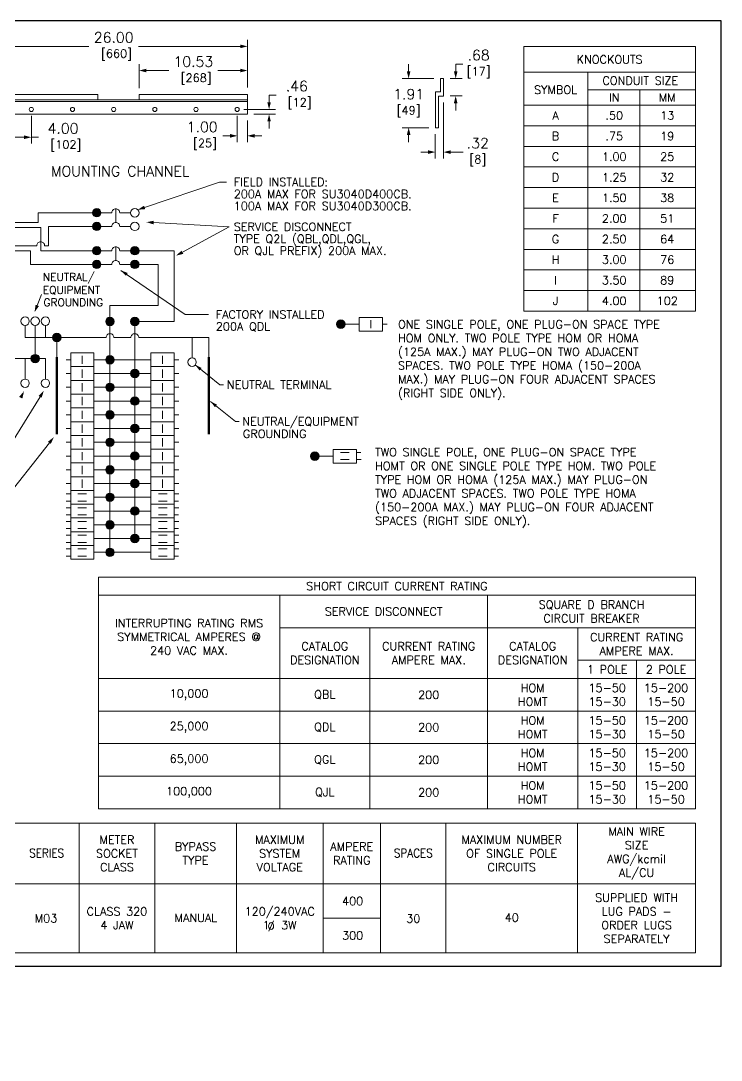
# Model space of a CAD drawing. Header units: inches. Extents: x 0 to 164, y -1 to 101.
# Drawn here: x 95.9 to 164, y 0 to 101 of the extents above; entities that cross this region are included whole.
import ezdxf
from ezdxf.enums import TextEntityAlignment as Align

# ---------------------------------------------------------------- set-up
doc = ezdxf.new("R2010")
doc.units = ezdxf.units.IN
doc.header["$MEASUREMENT"] = 0
for name, color, linetype, lineweight in [('CONTINUOUS1', 7, 'Continuous', 20), ('CONTINUOUS3', 253, 'Continuous', 70), ('DIM', 2, 'Continuous', 20), ('TEXT1', 3, 'Continuous', 20)]:
    doc.layers.add(name, color=color, linetype=linetype, lineweight=lineweight)
doc.layers.add('VIEWPORT', color=9, linetype='Continuous', plot=False)
doc.styles.add('RomanS', font='romans.shx')
doc.dimstyles.new('SchneiderElectric Dual Below', dxfattribs={"dimscale": 10, "dimtxt": 0.1, "dimasz": 0.07, "dimexe": 0.0625, "dimexo": 0.0625, "dimgap": 0.04, "dimtad": 0, "dimtih": 1, "dimtoh": 1, "dimrnd": 0.001, "dimzin": 4, "dimdsep": 46, "dimtxsty": 'RomanS', "dimblk": 'SEArrow', "dimcen": 0.09, "dimclrd": 256, "dimclre": 256, "dimclrt": 256, "dimadec": 0, "dimazin": 1, "dimtfac": 1, "dimtofl": 0, "dimtmove": 0, "dimatfit": 3, "dimldrblk": 'SEArrow', "dimfxl": 1, "dimtolj": 1, "dimtzin": 0, "dimlwd": -1, "dimlwe": -1, "dimarcsym": 0})

# ---------------------------------------------------------------- blocks, each defined once
blk = doc.blocks.new('SEArrow')
at = {"linetype": 'ByBlock', "lineweight": -2}
blk.add_lwpolyline([(0, 0, 0, 0.5, 0), (-1, 0, 0.5, 0.5, 0)], format="xyseb", dxfattribs=at)
blk = doc.blocks.new('*D4')
at = {"layer": 'Defpoints', "color": 0, "transparency": 16777216}
for p in [(117.97, 98.47), (91.97, 93.79), (117.97, 93.85)]:
    blk.add_point(p, dxfattribs=at)
at = {"layer": 'DIM', "transparency": 16777216}
for p, q in [((91.97, 94.42), (91.97, 99.09)), ((117.97, 94.48), (117.97, 99.09)), ((92.67, 98.47), (102.57, 98.47)), ((117.27, 98.47), (107.37, 98.47))]:
    blk.add_line(p, q, dxfattribs=at)
at = {"layer": 'DIM', "transparency": 16777216, "xscale": 0.7000000000000001, "yscale": 0.7000000000000001, "zscale": 0.7000000000000001, "rotation": 180}
blk.add_blockref('SEArrow', (91.97, 98.47), dxfattribs=at)
at = {"layer": 'DIM', "transparency": 16777216, "xscale": 0.7000000000000001, "yscale": 0.7000000000000001, "zscale": 0.7000000000000001}
blk.add_blockref('SEArrow', (117.97, 98.47), dxfattribs=at)
at = {"layer": 'DIM', "transparency": 16777216, "insert": (104.97, 98.47), "char_height": 1, "attachment_point": 5, "style": 'RomanS'}
blk.add_mtext('\\A1;26.00\\P{\\H0.8x; [660]', dxfattribs=at)
blk = doc.blocks.new('*D5')
at = {"layer": 'Defpoints', "color": 0, "transparency": 16777216}
for p in [(117.97, 96.12), (107.44, 93.79), (117.97, 93.85)]:
    blk.add_point(p, dxfattribs=at)
at = {"layer": 'DIM', "transparency": 16777216}
for p, q in [((107.44, 94.42), (107.44, 96.74)), ((108.14, 96.12), (110.32, 96.12)), ((117.27, 96.12), (115.09, 96.12)), ((117.97, 94.48), (117.97, 96.74))]:
    blk.add_line(p, q, dxfattribs=at)
at = {"layer": 'DIM', "transparency": 16777216, "xscale": 0.7000000000000001, "yscale": 0.7000000000000001, "zscale": 0.7000000000000001, "rotation": 180}
blk.add_blockref('SEArrow', (107.44, 96.12), dxfattribs=at)
at = {"layer": 'DIM', "transparency": 16777216, "xscale": 0.7000000000000001, "yscale": 0.7000000000000001, "zscale": 0.7000000000000001}
blk.add_blockref('SEArrow', (117.97, 96.12), dxfattribs=at)
at = {"layer": 'DIM', "transparency": 16777216, "insert": (112.71, 96.12), "char_height": 1, "attachment_point": 5, "style": 'RomanS'}
blk.add_mtext('\\A1;10.53\\P{\\H0.8x; [268]', dxfattribs=at)
blk = doc.blocks.new('*D6')
at = {"layer": 'Defpoints', "color": 0, "transparency": 16777216}
for p in [(116.97, 92.34), (117.97, 91.88), (117.97, 89.78)]:
    blk.add_point(p, dxfattribs=at)
at = {"layer": 'DIM', "transparency": 16777216}
for p, q in [((116.97, 91.72), (116.97, 89.16)), ((117.97, 91.26), (117.97, 89.16)), ((116.27, 89.78), (115.57, 89.78)), ((118.67, 89.78), (119.37, 89.78))]:
    blk.add_line(p, q, dxfattribs=at)
at = {"layer": 'DIM', "transparency": 16777216, "xscale": 0.7000000000000001, "yscale": 0.7000000000000001, "zscale": 0.7000000000000001}
blk.add_blockref('SEArrow', (116.97, 89.78), dxfattribs=at)
at = {"layer": 'DIM', "transparency": 16777216, "xscale": 0.7000000000000001, "yscale": 0.7000000000000001, "zscale": 0.7000000000000001, "rotation": 180}
blk.add_blockref('SEArrow', (117.97, 89.78), dxfattribs=at)
at = {"layer": 'DIM', "transparency": 16777216, "insert": (113.57, 89.78), "char_height": 1, "attachment_point": 5, "style": 'RomanS'}
blk.add_mtext('\\A1;1.00\\P{\\H0.8x; [25]', dxfattribs=at)
blk = doc.blocks.new('*D7')
at = {"layer": 'Defpoints', "color": 0, "transparency": 16777216}
for p in [(92.97, 92.34), (96.97, 92.34), (96.97, 89.64)]:
    blk.add_point(p, dxfattribs=at)
at = {"layer": 'DIM', "transparency": 16777216}
for p, q in [((92.97, 91.72), (92.97, 89.02)), ((96.97, 91.72), (96.97, 89.02)), ((93.67, 89.64), (96.27, 89.64)), ((96.97, 89.64), (97.67, 89.64))]:
    blk.add_line(p, q, dxfattribs=at)
at = {"layer": 'DIM', "transparency": 16777216, "xscale": 0.7000000000000001, "yscale": 0.7000000000000001, "zscale": 0.7000000000000001, "rotation": 180}
blk.add_blockref('SEArrow', (92.97, 89.64), dxfattribs=at)
at = {"layer": 'DIM', "transparency": 16777216, "xscale": 0.7000000000000001, "yscale": 0.7000000000000001, "zscale": 0.7000000000000001}
blk.add_blockref('SEArrow', (96.97, 89.64), dxfattribs=at)
at = {"layer": 'DIM', "transparency": 16777216, "insert": (100.05, 89.64), "char_height": 1, "attachment_point": 5, "style": 'RomanS'}
blk.add_mtext('\\A1;4.00\\P{\\H0.8x; [102]', dxfattribs=at)
blk = doc.blocks.new('*D8')
at = {"layer": 'Defpoints', "color": 0, "transparency": 16777216}
for p in [(116.97, 92.34), (117.97, 91.88), (120.07, 92.34)]:
    blk.add_point(p, dxfattribs=at)
at = {"layer": 'DIM', "transparency": 16777216}
for p, q in [((120.07, 93.04), (120.07, 93.74)), ((120.07, 93.74), (120.77, 93.74)), ((117.6, 92.34), (120.69, 92.34)), ((118.6, 91.88), (120.69, 91.88)), ((120.07, 91.18), (120.07, 90.48))]:
    blk.add_line(p, q, dxfattribs=at)
at = {"layer": 'DIM', "transparency": 16777216, "xscale": 0.7000000000000001, "yscale": 0.7000000000000001, "zscale": 0.7000000000000001}
for p, rotation in [((120.07, 92.34), 270), ((120.07, 91.88), 90)]:
    blk.add_blockref('SEArrow', p, dxfattribs=dict(at, rotation=rotation))
at = {"layer": 'DIM', "transparency": 16777216, "insert": (122.77, 93.74), "char_height": 1, "attachment_point": 5, "style": 'RomanS'}
blk.add_mtext('\\A1;.46\\P{\\H0.8x; [12]', dxfattribs=at)
blk = doc.blocks.new('*D9')
at = {"layer": 'Defpoints', "color": 0, "transparency": 16777216}
for p in [(136.71, 95.35), (133.63, 90.57), (136.22, 90.57)]:
    blk.add_point(p, dxfattribs=at)
at = {"layer": 'DIM', "transparency": 16777216}
for p, q in [((133.63, 96.05), (133.63, 96.75)), ((136.09, 95.35), (133.01, 95.35)), ((135.6, 90.57), (133.01, 90.57)), ((133.63, 89.87), (133.63, 89.17))]:
    blk.add_line(p, q, dxfattribs=at)
at = {"layer": 'DIM', "transparency": 16777216, "xscale": 0.7000000000000001, "yscale": 0.7000000000000001, "zscale": 0.7000000000000001}
for p, rotation in [((133.63, 95.35), 270), ((133.63, 90.57), 90)]:
    blk.add_blockref('SEArrow', p, dxfattribs=dict(at, rotation=rotation))
at = {"layer": 'DIM', "transparency": 16777216, "insert": (133.63, 92.96), "char_height": 1, "attachment_point": 5, "style": 'RomanS'}
blk.add_mtext('\\A1;1.91\\P{\\H0.8x;[49]}', dxfattribs=at)
blk = doc.blocks.new('*D10')
at = {"layer": 'Defpoints', "color": 0, "transparency": 16777216}
for p in [(137.02, 93.65), (136.22, 90.57), (136.22, 88.2)]:
    blk.add_point(p, dxfattribs=at)
at = {"layer": 'DIM', "transparency": 16777216}
for p, q in [((137.02, 93.02), (137.02, 87.58)), ((136.22, 89.95), (136.22, 87.58)), ((135.52, 88.2), (134.82, 88.2)), ((137.72, 88.2), (138.92, 88.2))]:
    blk.add_line(p, q, dxfattribs=at)
at = {"layer": 'DIM', "transparency": 16777216, "xscale": 0.7000000000000001, "yscale": 0.7000000000000001, "zscale": 0.7000000000000001}
blk.add_blockref('SEArrow', (136.22, 88.2), dxfattribs=at)
at = {"layer": 'DIM', "transparency": 16777216, "xscale": 0.7000000000000001, "yscale": 0.7000000000000001, "zscale": 0.7000000000000001, "rotation": 180}
blk.add_blockref('SEArrow', (137.02, 88.2), dxfattribs=at)
at = {"layer": 'DIM', "transparency": 16777216, "insert": (140.35, 88.2), "char_height": 1, "attachment_point": 5, "style": 'RomanS'}
blk.add_mtext('\\A1;.32\\P{\\H0.8x;[8]}', dxfattribs=at)
blk = doc.blocks.new('*D35')
at = {"layer": 'Defpoints', "color": 0, "transparency": 16777216}
for p in [(137.02, 95.35), (138.2, 95.35), (137.02, 93.65)]:
    blk.add_point(p, dxfattribs=at)
at = {"layer": 'DIM', "transparency": 16777216}
for p, q in [((138.2, 96.05), (138.2, 96.75)), ((138.2, 96.75), (138.9, 96.75)), ((137.65, 95.35), (138.83, 95.35)), ((137.65, 93.65), (138.83, 93.65)), ((138.2, 92.95), (138.2, 92.25))]:
    blk.add_line(p, q, dxfattribs=at)
at = {"layer": 'DIM', "transparency": 16777216, "xscale": 0.7000000000000001, "yscale": 0.7000000000000001, "zscale": 0.7000000000000001}
for p, rotation in [((138.2, 95.35), 270), ((138.2, 93.65), 90)]:
    blk.add_blockref('SEArrow', p, dxfattribs=dict(at, rotation=rotation))
at = {"layer": 'DIM', "transparency": 16777216, "insert": (140.43, 96.75), "char_height": 1, "attachment_point": 5, "style": 'RomanS'}
blk.add_mtext('\\A1;.68\\P{\\H0.8x;[17]}', dxfattribs=at)
blk = doc.blocks.new('M_PFN_101')
at = {"color": 0, "linetype": 'ByBlock'}
blk.add_solid([(0.069, 0.016), (0.069, -0.016), (0, 0)], dxfattribs=at)

msp = doc.modelspace()

# ---------------------------------------------------------------- hatches: boundary and pattern name
at = {"layer": 'CONTINUOUS1'}
h = msp.add_hatch(color=256, dxfattribs=at)
edge = h.paths.add_edge_path()
edge.add_arc((103.325, 82.313), 0.413, 0, 360)
h = msp.add_hatch(color=256, dxfattribs=at)
edge = h.paths.add_edge_path()
edge.add_arc((103.325, 80.984), 0.413, 0, 360)
h = msp.add_hatch(color=256, dxfattribs=at)
edge = h.paths.add_edge_path()
edge.add_arc((103.325, 78.624), 0.413, 0, 360)
h = msp.add_hatch(color=256, dxfattribs=at)
edge = h.paths.add_edge_path()
edge.add_arc((107.024, 78.624), 0.413, 0, 360)
h = msp.add_hatch(color=256, dxfattribs=at)
edge = h.paths.add_edge_path()
edge.add_arc((103.325, 77.299), 0.413, 0, 360)
h = msp.add_hatch(color=256, dxfattribs=at)
edge = h.paths.add_edge_path()
edge.add_arc((107.024, 77.299), 0.413, 0, 360)
h = msp.add_hatch(color=256, dxfattribs=at)
edge = h.paths.add_edge_path()
edge.add_arc((104.61, 71.749), 0.413, 0, 360)
h = msp.add_hatch(color=256, dxfattribs=at)
edge = h.paths.add_edge_path()
edge.add_arc((107.024, 71.749), 0.413, 0, 360)
for points in [[(126.629, 71.482, 1), (127.455, 71.482, 1)], [(124.92, 58.66, 1), (124.095, 58.66, 1)]]:
    msp.add_hatch(color=256, dxfattribs=at).paths.add_polyline_path(points)
h = msp.add_hatch(color=256, dxfattribs=at)
edge = h.paths.add_edge_path()
edge.add_arc((99.446, 70.186), 0.413, 0, 360)
h = msp.add_hatch(color=256, dxfattribs=at)
edge = h.paths.add_edge_path()
edge.add_arc((97.346, 68.143), 0.413, 0, 360)
h = msp.add_hatch(color=256, dxfattribs=at)
edge = h.paths.add_edge_path()
edge.add_arc((104.61, 68.029), 0.413, 0, 360)
h = msp.add_hatch(color=256, dxfattribs=at)
edge = h.paths.add_edge_path()
edge.add_arc((107.024, 66.693), 0.413, 0, 360)
h = msp.add_hatch(color=256, dxfattribs=at)
edge = h.paths.add_edge_path()
edge.add_arc((104.61, 65.357), 0.413, 0, 360)
h = msp.add_hatch(color=256, dxfattribs=at)
edge = h.paths.add_edge_path()
edge.add_arc((107.024, 64.021), 0.413, 0, 360)
h = msp.add_hatch(color=256, dxfattribs=at)
edge = h.paths.add_edge_path()
edge.add_arc((104.61, 62.686), 0.413, 0, 360)
h = msp.add_hatch(color=256, dxfattribs=at)
edge = h.paths.add_edge_path()
edge.add_arc((107.024, 61.35), 0.413, 0, 360)
h = msp.add_hatch(color=256, dxfattribs=at)
edge = h.paths.add_edge_path()
edge.add_arc((104.61, 60.014), 0.413, 0, 360)
h = msp.add_hatch(color=256, dxfattribs=at)
edge = h.paths.add_edge_path()
edge.add_arc((107.024, 58.678), 0.413, 0, 360)
h = msp.add_hatch(color=256, dxfattribs=at)
edge = h.paths.add_edge_path()
edge.add_arc((104.61, 57.343), 0.413, 0, 360)
h = msp.add_hatch(color=256, dxfattribs=at)
edge = h.paths.add_edge_path()
edge.add_arc((107.024, 56.007), 0.413, 0, 360)
h = msp.add_hatch(color=256, dxfattribs=at)
edge = h.paths.add_edge_path()
edge.add_arc((104.61, 54.671), 0.413, 0, 360)
h = msp.add_hatch(color=256, dxfattribs=at)
edge = h.paths.add_edge_path()
edge.add_arc((107.024, 53.335), 0.413, 0, 360)
h = msp.add_hatch(color=256, dxfattribs=at)
edge = h.paths.add_edge_path()
edge.add_arc((104.61, 51.999), 0.413, 0, 360)
h = msp.add_hatch(color=256, dxfattribs=at)
edge = h.paths.add_edge_path()
edge.add_arc((107.024, 50.664), 0.413, 0, 360)
h = msp.add_hatch(color=256, dxfattribs=at)
edge = h.paths.add_edge_path()
edge.add_arc((104.61, 49.328), 0.413, 0, 360)

# ---------------------------------------------------------------- linework, layer by layer
for p, q in [((105.175, 82.69), (105.175, 81.365)), ((105.175, 79.005), (105.175, 77.68)), ((129.962, 71.89), (129.962, 71.086)), ((97.346, 68.556), (97.346, 71.363)), ((98.335, 70.186), (98.335, 71.363)), ((127.042, 71.482), (128.834, 71.482)), ((131.091, 71.482), (131.542, 71.482)), ((99.446, 68.283), (99.446, 70.186)), ((112.582, 68.203), (112.582, 70.186)), ((96.357, 66.16), (96.357, 68.143)), ((100.791, 68.029), (100.339, 68.029)), ((101.919, 67.621), (101.919, 68.425)), ((108.587, 68.029), (103.047, 68.029)), ((109.715, 67.621), (109.715, 68.425)), ((110.843, 68.029), (111.295, 68.029)), ((100.791, 66.693), (100.339, 66.693)), ((101.919, 66.285), (101.919, 67.089)), ((108.587, 66.693), (103.047, 66.693)), ((109.715, 66.285), (109.715, 67.089)), ((110.843, 66.693), (111.295, 66.693)), ((101.919, 64.949), (101.919, 65.753)), ((109.715, 64.949), (109.715, 65.753)), ((100.791, 65.357), (100.339, 65.357)), ((108.587, 65.357), (103.047, 65.357)), ((110.843, 65.357), (111.295, 65.357)), ((100.791, 64.021), (100.339, 64.021)), ((101.919, 63.614), (101.919, 64.417)), ((108.587, 64.021), (103.047, 64.021)), ((109.715, 63.614), (109.715, 64.417)), ((110.843, 64.021), (111.295, 64.021)), ((100.791, 62.686), (100.339, 62.686)), ((101.919, 62.279), (101.919, 63.083)), ((108.587, 62.686), (103.047, 62.686)), ((109.715, 62.279), (109.715, 63.083)), ((110.843, 62.686), (111.295, 62.686)), ((101.919, 60.942), (101.919, 61.746)), ((109.715, 60.942), (109.715, 61.746)), ((100.791, 61.35), (100.339, 61.35)), ((108.587, 61.35), (103.047, 61.35)), ((110.843, 61.35), (111.295, 61.35)), ((100.791, 60.014), (100.339, 60.014)), ((101.919, 59.605), (101.919, 60.409)), ((108.587, 60.014), (103.047, 60.014)), ((109.715, 59.605), (109.715, 60.409)), ((110.843, 60.014), (111.295, 60.014)), ((100.791, 58.678), (100.339, 58.678)), ((101.919, 58.268), (101.919, 59.072)), ((108.587, 58.678), (103.047, 58.678)), ((109.715, 58.268), (109.715, 59.072)), ((110.843, 58.678), (111.295, 58.678)), ((124.508, 58.66), (126.3, 58.66)), ((127.005, 59.033), (127.851, 59.033)), ((128.556, 59.033), (128.995, 59.033)), ((101.919, 56.933), (101.919, 57.737)), ((109.715, 56.933), (109.715, 57.737)), ((127.018, 58.33), (127.864, 58.33)), ((128.556, 58.33), (129.008, 58.33)), ((100.791, 57.343), (100.339, 57.343)), ((108.587, 57.343), (103.047, 57.343)), ((110.843, 57.343), (111.295, 57.343)), ((100.791, 56.007), (100.339, 56.007)), ((101.919, 55.599), (101.919, 56.403)), ((108.587, 56.007), (103.047, 56.007)), ((109.715, 55.599), (109.715, 56.403)), ((110.843, 56.007), (111.295, 56.007)), ((100.791, 55.001), (100.339, 55.001)), ((102.329, 55.001), (101.483, 55.001)), ((108.587, 54.671), (103.047, 54.671)), ((109.324, 55.001), (110.17, 55.001)), ((110.843, 55.001), (111.295, 55.001)), ((100.791, 53.665), (100.339, 53.665)), ((100.791, 54.298), (100.352, 54.298)), ((102.329, 53.665), (101.483, 53.665)), ((102.342, 54.298), (101.496, 54.298)), ((109.311, 54.298), (110.157, 54.298)), ((109.324, 53.665), (110.17, 53.665)), ((110.843, 54.298), (111.282, 54.298)), ((110.843, 53.665), (111.295, 53.665)), ((100.791, 52.962), (100.352, 52.962)), ((102.342, 52.962), (101.496, 52.962)), ((108.587, 53.335), (103.047, 53.335)), ((109.311, 52.962), (110.157, 52.962)), ((110.843, 52.962), (111.282, 52.962)), ((100.791, 52.329), (100.339, 52.329)), ((100.791, 51.627), (100.352, 51.627)), ((102.329, 52.329), (101.483, 52.329)), ((102.342, 51.627), (101.496, 51.627)), ((108.587, 51.999), (103.047, 51.999)), ((109.311, 51.627), (110.157, 51.627)), ((109.324, 52.329), (110.17, 52.329)), ((110.843, 52.329), (111.295, 52.329)), ((110.843, 51.627), (111.282, 51.627)), ((100.791, 50.993), (100.339, 50.993)), ((102.329, 50.993), (101.483, 50.993)), ((108.587, 50.664), (103.047, 50.664)), ((109.324, 50.993), (110.17, 50.993)), ((110.843, 50.993), (111.295, 50.993)), ((100.791, 49.657), (100.339, 49.657)), ((100.791, 50.291), (100.352, 50.291)), ((102.329, 49.657), (101.483, 49.657)), ((102.342, 50.291), (101.496, 50.291)), ((109.311, 50.291), (110.157, 50.291)), ((109.324, 49.657), (110.17, 49.657)), ((110.843, 50.291), (111.282, 50.291)), ((110.843, 49.657), (111.295, 49.657)), ((100.791, 48.955), (100.352, 48.955)), ((102.342, 48.955), (101.496, 48.955)), ((108.587, 49.328), (103.047, 49.328)), ((109.311, 48.955), (110.157, 48.955)), ((110.843, 48.955), (111.282, 48.955))]:
    msp.add_line(p, q, dxfattribs=at)
for points in [[(144.812, 98.454), (161.5, 98.454), (161.5, 95.954), (144.812, 95.954)], [(144.812, 95.954), (151.052, 95.954), (151.052, 92.754), (144.812, 92.754)], [(151.052, 95.954), (161.5, 95.954), (161.5, 94.254), (151.052, 94.254)], [(151.052, 94.254), (156.088, 94.254), (156.088, 92.754), (151.052, 92.754)], [(156.088, 94.254), (161.5, 94.254), (161.5, 92.754), (156.088, 92.754)], [(103.44, 93.271), (91.97, 93.271), (91.97, 93.791), (103.44, 93.791)], [(117.97, 93.111), (91.97, 93.111), (91.97, 93.271), (117.97, 93.271)], [(91.97, 93.111), (117.97, 93.111), (117.97, 91.881), (91.97, 91.881)], [(117.97, 93.791), (107.44, 93.791), (107.44, 93.271), (117.97, 93.271)], [(144.812, 92.754), (151.052, 92.754), (151.052, 90.754), (144.812, 90.754)], [(151.052, 92.754), (156.088, 92.754), (156.088, 90.754), (151.052, 90.754)], [(156.088, 92.754), (161.5, 92.754), (161.5, 90.754), (156.088, 90.754)], [(144.812, 90.754), (151.052, 90.754), (151.052, 88.754), (144.812, 88.754)], [(151.052, 90.754), (156.088, 90.754), (156.088, 88.754), (151.052, 88.754)], [(156.088, 90.754), (161.5, 90.754), (161.5, 88.754), (156.088, 88.754)], [(144.812, 88.754), (151.052, 88.754), (151.052, 86.754), (144.812, 86.754)], [(151.052, 88.754), (156.088, 88.754), (156.088, 86.754), (151.052, 86.754)], [(156.088, 88.754), (161.5, 88.754), (161.5, 86.754), (156.088, 86.754)], [(144.812, 86.754), (151.052, 86.754), (151.052, 84.754), (144.812, 84.754)], [(151.052, 86.754), (156.088, 86.754), (156.088, 84.754), (151.052, 84.754)], [(156.088, 86.754), (161.5, 86.754), (161.5, 84.754), (156.088, 84.754)], [(144.812, 84.754), (151.052, 84.754), (151.052, 82.754), (144.812, 82.754)], [(151.052, 84.754), (156.088, 84.754), (156.088, 82.754), (151.052, 82.754)], [(156.088, 84.754), (161.5, 84.754), (161.5, 82.754), (156.088, 82.754)], [(144.812, 82.754), (151.052, 82.754), (151.052, 80.754), (144.812, 80.754)], [(151.052, 82.754), (156.088, 82.754), (156.088, 80.754), (151.052, 80.754)], [(156.088, 82.754), (161.5, 82.754), (161.5, 80.754), (156.088, 80.754)], [(144.812, 80.754), (151.052, 80.754), (151.052, 78.754), (144.812, 78.754)], [(151.052, 80.754), (156.088, 80.754), (156.088, 78.754), (151.052, 78.754)], [(156.088, 80.754), (161.5, 80.754), (161.5, 78.754), (156.088, 78.754)], [(144.812, 78.754), (151.052, 78.754), (151.052, 76.754), (144.812, 76.754)], [(151.052, 78.754), (156.088, 78.754), (156.088, 76.754), (151.052, 76.754)], [(156.088, 78.754), (161.5, 78.754), (161.5, 76.754), (156.088, 76.754)], [(144.812, 76.754), (151.052, 76.754), (151.052, 74.754), (144.812, 74.754)], [(151.052, 76.754), (156.088, 76.754), (156.088, 74.754), (151.052, 74.754)], [(156.088, 76.754), (161.5, 76.754), (161.5, 74.754), (156.088, 74.754)], [(144.812, 74.754), (151.052, 74.754), (151.052, 72.754), (144.812, 72.754)], [(151.052, 74.754), (156.088, 74.754), (156.088, 72.754), (151.052, 72.754)], [(156.088, 74.754), (161.5, 74.754), (161.5, 72.754), (156.088, 72.754)], [(103.484, 46.93), (161.5, 46.93), (161.5, 45.162), (103.484, 45.162)], [(103.484, 37.073), (121.102, 37.073), (121.102, 45.162), (103.484, 45.162)], [(121.102, 42.001), (141.301, 42.001), (141.301, 45.162), (121.102, 45.162)], [(141.301, 42.001), (161.5, 42.001), (161.5, 45.162), (141.301, 45.162)], [(121.102, 42.001), (129.862, 42.001), (129.862, 37.073), (121.102, 37.073)], [(129.862, 42.001), (141.301, 42.001), (141.301, 37.073), (129.862, 37.073)], [(141.301, 42.001), (150.061, 42.001), (150.061, 37.073), (141.301, 37.073)], [(161.5, 38.84), (150.061, 38.84), (150.061, 42.001), (161.5, 42.001)], [(155.78, 38.84), (150.061, 38.84), (150.061, 37.073), (155.78, 37.073)], [(161.5, 38.84), (155.78, 38.84), (155.78, 37.073), (161.5, 37.073)], [(103.484, 37.073), (121.102, 37.073), (121.102, 33.912), (103.484, 33.912)], [(121.102, 37.073), (129.862, 37.073), (129.862, 33.912), (121.102, 33.912)], [(129.862, 37.073), (141.301, 37.073), (141.301, 33.912), (129.862, 33.912)], [(141.301, 37.073), (150.061, 37.073), (150.061, 33.912), (141.301, 33.912)], [(155.78, 33.912), (150.061, 33.912), (150.061, 37.073), (155.78, 37.073)], [(161.5, 33.912), (155.78, 33.912), (155.78, 37.073), (161.5, 37.073)], [(103.484, 33.912), (121.102, 33.912), (121.102, 30.751), (103.484, 30.751)], [(121.102, 33.912), (129.862, 33.912), (129.862, 30.751), (121.102, 30.751)], [(129.862, 33.912), (141.301, 33.912), (141.301, 30.751), (129.862, 30.751)], [(141.301, 33.912), (150.061, 33.912), (150.061, 30.751), (141.301, 30.751)], [(155.78, 30.751), (150.061, 30.751), (150.061, 33.912), (155.78, 33.912)], [(161.5, 30.751), (155.78, 30.751), (155.78, 33.912), (161.5, 33.912)], [(103.484, 30.751), (121.102, 30.751), (121.102, 27.59), (103.484, 27.59)], [(121.102, 30.751), (129.862, 30.751), (129.862, 27.59), (121.102, 27.59)], [(129.862, 30.751), (141.301, 30.751), (141.301, 27.59), (129.862, 27.59)], [(141.301, 30.751), (150.061, 30.751), (150.061, 27.59), (141.301, 27.59)], [(155.78, 27.59), (150.061, 27.59), (150.061, 30.751), (155.78, 30.751)], [(161.5, 27.59), (155.78, 27.59), (155.78, 30.751), (161.5, 30.751)], [(103.484, 27.59), (121.102, 27.59), (121.102, 24.429), (103.484, 24.429)], [(121.102, 27.59), (129.862, 27.59), (129.862, 24.429), (121.102, 24.429)], [(129.862, 27.59), (141.301, 27.59), (141.301, 24.429), (129.862, 24.429)], [(141.301, 27.59), (150.061, 27.59), (150.061, 24.429), (141.301, 24.429)], [(155.78, 24.429), (150.061, 24.429), (150.061, 27.59), (155.78, 27.59)], [(161.5, 24.429), (155.78, 24.429), (155.78, 27.59), (161.5, 27.59)], [(95.273, 23.039), (101.615, 23.039), (101.615, 17.128), (95.273, 17.128)], [(101.615, 23.039), (108.958, 23.039), (108.958, 17.128), (101.615, 17.128)], [(108.958, 23.039), (116.895, 23.039), (116.895, 17.128), (108.958, 17.128)], [(116.895, 23.039), (125.311, 23.039), (125.311, 17.128), (116.895, 17.128)], [(125.311, 23.039), (130.895, 23.039), (130.895, 17.128), (125.311, 17.128)], [(130.895, 23.039), (137.238, 23.039), (137.238, 17.128), (130.895, 17.128)], [(137.238, 23.039), (150.051, 23.039), (150.051, 17.128), (137.238, 17.128)], [(150.051, 23.039), (161.5, 23.039), (161.5, 17.128), (150.051, 17.128)], [(95.273, 17.128), (101.615, 17.128), (101.615, 10.443), (95.273, 10.443)], [(101.615, 17.128), (108.958, 17.128), (108.958, 10.443), (101.615, 10.443)], [(108.958, 17.128), (116.895, 17.128), (116.895, 10.443), (108.958, 10.443)], [(116.895, 17.128), (125.311, 17.128), (125.311, 10.443), (116.895, 10.443)], [(125.311, 17.128), (130.895, 17.128), (130.895, 13.782), (125.311, 13.782)], [(130.895, 17.128), (137.238, 17.128), (137.238, 10.443), (130.895, 10.443)], [(137.238, 17.128), (150.051, 17.128), (150.051, 10.443), (137.238, 10.443)], [(150.051, 17.128), (161.5, 17.128), (161.5, 10.443), (150.051, 10.443)], [(125.311, 13.782), (130.895, 13.782), (130.895, 10.443), (125.311, 10.443)]]:
    msp.add_lwpolyline(points, close=True, dxfattribs=at)
msp.add_lwpolyline([(137.023, 95.346), (136.711, 95.346), (136.711, 94.046), (136.223, 94.046), (136.223, 90.57), (136.536, 90.57), (136.536, 93.645), (137.023, 93.645), (137.023, 95.346)], dxfattribs=at)
for points in [[(106.612, 82.309), (105.556, 82.309, 0.4142136), (105.175, 82.69, 0.4142136), (104.793, 82.309), (97.648, 82.309), (97.648, 81.371), (94.201, 81.371, 0.4142136), (93.819, 81.753, 0.4142136), (93.438, 81.371), (93.113, 81.371)], [(106.612, 80.984), (105.556, 80.984, 0.4142136), (105.175, 81.365, 0.4142136), (104.793, 80.984), (98.651, 80.984), (98.651, 79.105), (98.264, 79.105, 0.4142136), (97.882, 79.487, 0.4142136), (97.501, 79.105), (94.201, 79.105, 0.4142136), (93.819, 79.487, 0.4142136), (93.438, 79.105), (85.467, 79.105)], [(93.113, 80.876), (93.438, 80.876, -0.4142136), (93.819, 81.258, -0.4142136), (94.201, 80.876), (97.882, 80.876), (97.882, 78.624), (104.793, 78.624, -0.4142136), (105.175, 79.005, -0.4142136), (105.556, 78.624), (110.843, 78.624), (110.843, 71.749), (107.024, 71.749), (107.024, 50.664)], [(104.61, 49.328), (104.61, 73.311), (109.281, 73.311), (109.281, 77.299), (105.556, 77.299, 0.4142136), (105.175, 77.68, 0.4142136), (104.793, 77.299), (96.879, 77.299), (96.879, 78.61), (94.201, 78.61, 0.4142136), (93.819, 78.992, 0.4142136), (93.438, 78.61), (85.467, 78.61)]]:
    msp.add_lwpolyline(points, format="xyb", dxfattribs=at)
at = {"layer": 'CONTINUOUS1', "flags": 128}
for points in [[(131.091, 72.15), (131.091, 70.814), (128.834, 70.814), (128.834, 72.15)], [(100.791, 67.361), (100.791, 68.697), (103.047, 68.697), (103.047, 67.361)], [(110.843, 67.361), (110.843, 68.697), (108.587, 68.697), (108.587, 67.361)], [(100.791, 66.025), (100.791, 67.361), (103.047, 67.361), (103.047, 66.025)], [(110.843, 66.025), (110.843, 67.361), (108.587, 67.361), (108.587, 66.025)], [(100.791, 64.689), (100.791, 66.025), (103.047, 66.025), (103.047, 64.689)], [(110.843, 64.689), (110.843, 66.025), (108.587, 66.025), (108.587, 64.689)], [(100.791, 63.354), (100.791, 64.689), (103.047, 64.689), (103.047, 63.354)], [(110.843, 63.354), (110.843, 64.689), (108.587, 64.689), (108.587, 63.354)], [(100.791, 62.018), (100.791, 63.354), (103.047, 63.354), (103.047, 62.018)], [(110.843, 62.018), (110.843, 63.354), (108.587, 63.354), (108.587, 62.018)], [(100.791, 60.682), (100.791, 62.018), (103.047, 62.018), (103.047, 60.682)], [(110.843, 60.682), (110.843, 62.018), (108.587, 62.018), (108.587, 60.682)], [(100.791, 59.346), (100.791, 60.682), (103.047, 60.682), (103.047, 59.346)], [(110.843, 59.346), (110.843, 60.682), (108.587, 60.682), (108.587, 59.346)], [(100.791, 58.01), (100.791, 59.346), (103.047, 59.346), (103.047, 58.01)], [(110.843, 58.01), (110.843, 59.346), (108.587, 59.346), (108.587, 58.01)], [(128.556, 59.328), (128.556, 57.992), (126.3, 57.992), (126.3, 59.328)], [(100.791, 56.675), (100.791, 58.01), (103.047, 58.01), (103.047, 56.675)], [(110.843, 56.675), (110.843, 58.01), (108.587, 58.01), (108.587, 56.675)], [(100.791, 55.339), (100.791, 56.675), (103.047, 56.675), (103.047, 55.339)], [(110.843, 55.339), (110.843, 56.675), (108.587, 56.675), (108.587, 55.339)], [(100.791, 54.003), (100.791, 55.339), (103.047, 55.339), (103.047, 54.003)], [(110.843, 54.003), (110.843, 55.339), (108.587, 55.339), (108.587, 54.003)], [(100.791, 52.667), (100.791, 54.003), (103.047, 54.003), (103.047, 52.667)], [(110.843, 52.667), (110.843, 54.003), (108.587, 54.003), (108.587, 52.667)], [(100.791, 51.332), (100.791, 52.667), (103.047, 52.667), (103.047, 51.332)], [(110.843, 51.332), (110.843, 52.667), (108.587, 52.667), (108.587, 51.332)], [(100.791, 49.996), (100.791, 51.332), (103.047, 51.332), (103.047, 49.996)], [(110.843, 49.996), (110.843, 51.332), (108.587, 51.332), (108.587, 49.996)], [(100.791, 48.66), (100.791, 49.996), (103.047, 49.996), (103.047, 48.66)], [(110.843, 48.66), (110.843, 49.996), (108.587, 49.996), (108.587, 48.66)]]:
    msp.add_lwpolyline(points, close=True, dxfattribs=at)
msp.add_lwpolyline([(96.357, 71.363), (96.357, 70.186), (104.228, 70.186, -0.4142136), (104.61, 70.568, -0.4142136), (104.991, 70.186), (106.643, 70.186, -0.4142136), (107.024, 70.568, -0.4142136), (107.406, 70.186), (114.217, 70.186), (114.217, 68.283)], format="xyb", dxfattribs=at)
msp.add_lwpolyline([(89.124, 68.143), (98.335, 68.143), (98.335, 66.16)], dxfattribs=at)
at = {"layer": 'CONTINUOUS1'}
for centre, radius in [((96.97, 92.341), 0.203), ((100.97, 92.341), 0.203), ((104.97, 92.341), 0.203), ((108.97, 92.341), 0.203), ((112.97, 92.341), 0.203), ((116.97, 92.341), 0.203), ((103.325, 82.313), 0.413), ((107.024, 82.309), 0.413), ((103.325, 80.984), 0.413), ((107.024, 80.984), 0.413), ((103.325, 78.624), 0.413), ((107.024, 78.624), 0.413), ((103.325, 77.299), 0.413), ((107.024, 77.299), 0.413), ((96.357, 71.776), 0.413), ((97.346, 71.776), 0.413), ((98.335, 71.776), 0.413), ((104.61, 71.749), 0.413), ((107.024, 71.749), 0.413), ((127.042, 71.482), 0.413), ((99.446, 70.186), 0.413), ((97.346, 68.143), 0.413), ((104.61, 68.029), 0.413), ((112.582, 67.791), 0.413), ((107.024, 66.693), 0.413), ((96.357, 65.747), 0.413), ((98.335, 65.747), 0.413), ((104.61, 65.357), 0.413), ((107.024, 64.021), 0.413), ((104.61, 62.686), 0.413), ((107.024, 61.35), 0.413), ((104.61, 60.014), 0.413), ((107.024, 58.678), 0.413), ((124.508, 58.66), 0.413), ((104.61, 57.343), 0.413), ((107.024, 56.007), 0.413), ((104.61, 54.671), 0.413), ((107.024, 53.335), 0.413), ((104.61, 51.999), 0.413), ((107.024, 50.664), 0.413), ((104.61, 49.328), 0.413)]:
    msp.add_circle(centre, radius, dxfattribs=at)
at = {"layer": 'CONTINUOUS3'}
for p, q in [((99.446, 68.283), (99.446, 60.803)), ((114.217, 68.283), (114.217, 60.803))]:
    msp.add_line(p, q, dxfattribs=at)
at = {"layer": 'TEXT1'}
for points in [[(107.976, 82.828), (115.239, 85.291), (115.939, 85.291)], [(108.852, 81.355), (116.206, 80.935)], [(111.644, 78.471), (116.206, 80.935)], [(97.543, 73.306), (97.973, 74.381)], [(97.818, 64.44), (92.636, 56.108)], [(98.72, 59.961), (94.024, 53.997)]]:
    msp.add_lwpolyline(points, dxfattribs=at)
at = {"layer": 'TEXT1', "flags": 128}
for points in [[(105.669, 76.716), (111.919, 72.426), (114.196, 72.426)], [(112.879, 67.545), (115.297, 65.596), (115.654, 65.596)], [(114.374, 63.98), (116.792, 62.032), (117.149, 62.032)]]:
    msp.add_lwpolyline(points, dxfattribs=at)
at = {"layer": 'VIEWPORT'}
msp.add_lwpolyline([(0, 0), (80.025, 0), (80.025, 9.12), (164, 9.12), (164, 100.954), (0, 100.954)], close=True, dxfattribs=at)

# ---------------------------------------------------------------- block references
at = {"layer": 'TEXT1'}
for name, p, xscale, yscale, zscale, rotation in [('SEArrow', (107.313, 82.603), 0.7000000000000001, 0.7000000000000001, 0.7000000000000001, 198.7332738684919), ('SEArrow', (108.154, 81.395), 0.7000000000000055, 0.7000000000000055, 0.7000000000000055, 176.7311278906118), ('SEArrow', (111.028, 78.138), 0.6999999999999951, 0.6999999999999951, 0.6999999999999951, 208.374006826571), ('M_PFN_101', (105.669, 76.716), 9.999999999999995, 9.999999999999995, 9.999999999999995, 325.5324692280296), ('SEArrow', (97.283, 72.656), 0.700000000000004, 0.700000000000004, 0.700000000000004, 248.1888030113259), ('M_PFN_101', (112.879, 67.545), 9.999999999999993, 9.999999999999993, 9.999999999999993, 321.1379656077028), ('SEArrow', (96.257, 64.974), 0.7000000000000002, 0.7000000000000002, 0.7000000000000002, 63.42347860966666), ('SEArrow', (98.188, 65.034), 0.7000000000000001, 0.7000000000000001, 0.7000000000000001, 58.12116704377807), ('M_PFN_101', (114.374, 63.98), 9.999999999999993, 9.999999999999993, 9.999999999999993, 321.1379656077028), ('SEArrow', (99.153, 60.511), 0.7000000000000001, 0.7000000000000001, 0.7000000000000001, 51.78201054546433)]:
    msp.add_blockref(name, p, dxfattribs=dict(at, xscale=xscale, yscale=yscale, zscale=zscale, rotation=rotation))

# ---------------------------------------------------------------- texts
at = {"layer": 'TEXT1', "style": 'RomanS'}
for s, height, p in [('KNOCKOUTS', 0.8, (153.158, 97.204)), ('CONDUIT SIZE', 0.80001, (156.143, 95.137)), ('SYMBOL', 0.8, (147.908, 94.254)), ('IN', 0.8, (153.606, 93.504)), ('MM', 0.8, (158.756, 93.504)), ('A', 0.8, (147.908, 91.754)), ('.50', 0.8, (153.606, 91.754)), ('13', 0.8, (158.756, 91.754)), ('B', 0.8, (147.908, 89.754)), ('.75', 0.8, (153.606, 89.754)), ('19', 0.8, (158.756, 89.754)), ('C', 0.8, (147.908, 87.754)), ('1.00', 0.8, (153.606, 87.754)), ('25', 0.8, (158.756, 87.754)), ('MOUNTING CHANNEL', 1.00001, (105.602, 86.337)), ('D', 0.8, (147.908, 85.754)), ('1.25', 0.8, (153.606, 85.754)), ('32', 0.8, (158.756, 85.754)), ('E', 0.8, (147.908, 83.754)), ('1.50', 0.8, (153.606, 83.754)), ('38', 0.8, (158.756, 83.754)), ('F', 0.8, (147.908, 81.754)), ('2.00', 0.8, (153.606, 81.754)), ('51', 0.8, (158.756, 81.754)), ('G', 0.8, (147.908, 79.754)), ('2.50', 0.8, (153.606, 79.754)), ('64', 0.8, (158.756, 79.754)), ('H', 0.8, (147.908, 77.754)), ('3.00', 0.8, (153.606, 77.754)), ('76', 0.8, (158.756, 77.754)), ('I', 0.8, (147.908, 75.754)), ('3.50', 0.8, (153.606, 75.754)), ('89', 0.8, (158.756, 75.754)), ('J', 0.8, (147.908, 73.754)), ('4.00', 0.8, (153.606, 73.754)), ('102', 0.8, (158.756, 73.754)), ('400', 0.8, (128.185, 15.453)), ('M03', 0.8, (98.398, 13.782)), ('MANUAL', 0.8, (112.958, 13.824)), ('30', 0.8, (134.083, 13.754)), ('40', 0.8, (143.644, 13.855)), ('300', 0.8, (128.185, 12.111))]:
    msp.add_text(s, height=height, dxfattribs=at).set_placement(p, align=Align.MIDDLE_CENTER)
for s, height, p in [('FIELD INSTALLED:', 0.8, (116.638, 85.291)), ('200A MAX FOR SU3040D400CB.', 0.8, (116.638, 84.13)), ('100A MAX FOR SU3040D300CB.', 0.8, (116.638, 82.968)), ('SERVICE DISCONNECT', 0.8, (116.638, 80.945)), ('TYPE Q2L (QBL,QDL,QGL,', 0.8, (116.638, 79.784)), ('OR QJL PREFIX) 200A MAX.', 0.8, (116.638, 78.622)), ('NEUTRAL/', 0.75, (98.099, 76.071)), ('EQUIPMENT', 0.75, (98.099, 74.807)), ('GROUNDING', 0.75, (98.156, 73.599)), ('FACTORY INSTALLED', 0.8, (114.895, 72.426)), ('200A QDL', 0.8, (114.895, 71.265)), ('NEUTRAL TERMINAL', 0.8, (115.973, 65.608)), ('NEUTRAL/EQUIPMENT', 0.8, (117.468, 62.044)), ('GROUNDING', 0.8, (117.526, 60.837))]:
    msp.add_text(s, height=height, dxfattribs=at).set_placement(p, align=Align.MIDDLE_LEFT)
for s, height, width, p in [('SERIES', 0.825, 0.898447, (98.461, 20.117)), ('SPACES', 0.825, 0.898447, (134.084, 20.117)), ('Ø', 1, 0.8, (120.269, 13.03))]:
    msp.add_text(s, height=height, dxfattribs=dict(at, width=width)).set_placement(p, align=Align.MIDDLE_CENTER)
at = {"layer": 'TEXT1', "char_height": 0.8, "style": 'RomanS'}
for s, insert, attachment_point in [('ONE SINGLE POLE, ONE PLUG-ON SPACE TYPE\\PHOM ONLY. TWO POLE TYPE HOM OR HOMA\\P(125A MAX.) MAY PLUG-ON TWO ADJACENT\\PSPACES. TWO POLE TYPE HOMA (150-200A\\PMAX.) MAY PLUG-ON FOUR ADJACENT SPACES\\P(RIGHT SIDE ONLY).', (132.595, 71.872), 1), ('TWO SINGLE POLE, ONE PLUG-ON SPACE TYPE\\PHOMT OR ONE SINGLE POLE TYPE HOM. TWO POLE\\PTYPE HOM OR HOMA (125A MAX.) MAY PLUG-ON\\PTWO ADJACENT SPACES. TWO POLE TYPE HOMA\\P(150-200A MAX.) MAY PLUG-ON FOUR ADJACENT\\PSPACES (RIGHT SIDE ONLY).', (130.365, 59.454), 1), ('SHORT CIRCUIT CURRENT RATING', (132.492, 46.046), 5), ('SQUARE D BRANCH\\PCIRCUIT BREAKER', (151.4, 43.582), 5), ('SERVICE DISCONNECT', (131.201, 43.582), 5), ('INTERRUPTING RATING RMS\\PSYMMETRICAL AMPERES @\\P240 VAC MAX.', (112.293, 41.117), 5), ('CURRENT RATING\\PAMPERE MAX.', (155.78, 40.421), 5), ('CATALOG\\PDESIGNATION', (125.482, 39.537), 5), ('CURRENT RATING\\PAMPERE MAX.', (135.581, 39.537), 5), ('CATALOG\\PDESIGNATION', (145.681, 39.537), 5), ('1 POLE', (152.921, 37.956), 5), ('2 POLE', (158.64, 37.956), 5), ('HOM\\PHOMT', (145.681, 35.492), 5), ('15-50\\P15-30', (152.921, 35.492), 5), ('15-200\\P15-50', (158.64, 35.492), 5), ('10,000', (112.293, 35.492), 5), ('QBL', (125.482, 35.492), 5), ('200', (135.581, 35.492), 5), ('HOM\\PHOMT', (145.681, 32.331), 5), ('15-50\\P15-30', (152.921, 32.331), 5), ('15-200\\P15-50', (158.64, 32.331), 5), ('25,000', (112.293, 32.331), 5), ('QDL', (125.482, 32.331), 5), ('200', (135.581, 32.331), 5), ('65,000', (112.293, 29.171), 5), ('QGL', (125.482, 29.171), 5), ('200', (135.581, 29.171), 5), ('HOM\\PHOMT', (145.681, 29.171), 5), ('15-50\\P15-30', (152.921, 29.171), 5), ('15-200\\P15-50', (158.64, 29.171), 5), ('100,000', (112.293, 26.01), 5), ('QJL', (125.482, 26.01), 5), ('200', (135.581, 26.01), 5), ('HOM\\PHOMT', (145.681, 26.01), 5), ('15-50\\P15-30', (152.921, 26.01), 5), ('15-200\\P15-50', (158.64, 26.01), 5), ('MAIN WIRE\\PSIZE\\PAWG/kcmil\\PAL/CU', (155.776, 20.083), 5), ('METER\\PSOCKET\\PCLASS', (105.287, 20.083), 5), ('MAXIMUM\\PSYSTEM\\PVOLTAGE', (121.103, 20.083), 5), ('MAXIMUM NUMBER\\POF SINGLE POLE\\PCIRCUITS', (143.645, 20.083), 5), ('BYPASS\\PTYPE', (112.926, 20.083), 5), ('AMPERE\\PRATING', (128.103, 20.083), 5), ('SUPPLIED WITH\\PLUG PADS -\\PORDER LUGS\\PSEPARATELY', (155.776, 13.785), 5), ('CLASS 320\\P4 JAW', (105.287, 13.782), 5), ('120/240VAC\\P1  3W', (121.103, 13.785), 5)]:
    msp.add_mtext(s, dxfattribs=dict(at, insert=insert, attachment_point=attachment_point))

# ---------------------------------------------------------------- dimensions: what is measured, and where the dimension line sits
at = {"layer": 'DIM'}
for base, p1, p2, picture, middle in [((117.97, 98.465), (91.97, 93.791), (117.97, 93.854), '*D4', (104.97, 98.465)), ((117.97, 96.118), (107.44, 93.791), (117.97, 93.854), '*D5', (112.705, 96.118)), ((96.97, 89.64), (92.97, 92.341), (96.97, 92.341), '*D7', (100.051, 89.64))]:
    dim = msp.add_linear_dim(base=base, p1=p1, p2=p2, dimstyle='SchneiderElectric Dual Below', override={"dimscale": 10, "dimpost": '\\P{\\H0.8x;'}, dxfattribs=at)
    dim.commit()
    dim.dimension.update_dxf_attribs({"geometry": picture, "text_midpoint": middle})
for base, p1, p2, text, picture, middle in [((138.205, 95.346), (137.023, 93.645), (137.023, 95.346), '.68\\P{\\H0.8x;[17]}', '*D35', (140.429, 96.746)), ((133.634, 90.57), (136.711, 95.346), (136.223, 90.57), '1.91\\P{\\H0.8x;[49]}', '*D9', (133.634, 92.958))]:
    dim = msp.add_linear_dim(base=base, p1=p1, p2=p2, angle=90, text=text, dimstyle='SchneiderElectric Dual Below', override={"dimscale": 10, "dimpost": '\\P{\\H0.8x;'}, dxfattribs=at)
    dim.commit()
    dim.dimension.update_dxf_attribs({"geometry": picture, "text_midpoint": middle})
dim = msp.add_linear_dim(base=(120.067, 92.341), p1=(117.97, 91.881), p2=(116.97, 92.341), angle=90, dimstyle='SchneiderElectric Dual Below', override={"dimscale": 10, "dimpost": '\\P{\\H0.8x;'}, dxfattribs=at)
dim.commit()
dim.dimension.update_dxf_attribs({"geometry": '*D8', "text_midpoint": (122.767, 93.741)})
dim = msp.add_linear_dim(base=(136.223, 88.201), p1=(137.023, 93.645), p2=(136.223, 90.57), text='.32\\P{\\H0.8x;[8]}', dimstyle='SchneiderElectric Dual Below', override={"dimscale": 10, "dimpost": '\\P{\\H0.8x;'}, dxfattribs=at)
dim.commit()
dim.dimension.update_dxf_attribs({"geometry": '*D10', "text_midpoint": (140.347, 88.201), "dimtype": 160})
dim = msp.add_linear_dim(base=(117.97, 89.781), p1=(116.97, 92.341), p2=(117.97, 91.881), dimstyle='SchneiderElectric Dual Below', override={"dimscale": 10, "dimpost": '\\P{\\H0.8x;'}, dxfattribs=at)
dim.commit()
dim.dimension.update_dxf_attribs({"geometry": '*D6', "text_midpoint": (113.57, 89.781), "dimtype": 160})

doc.saveas('drawing.dxf')
